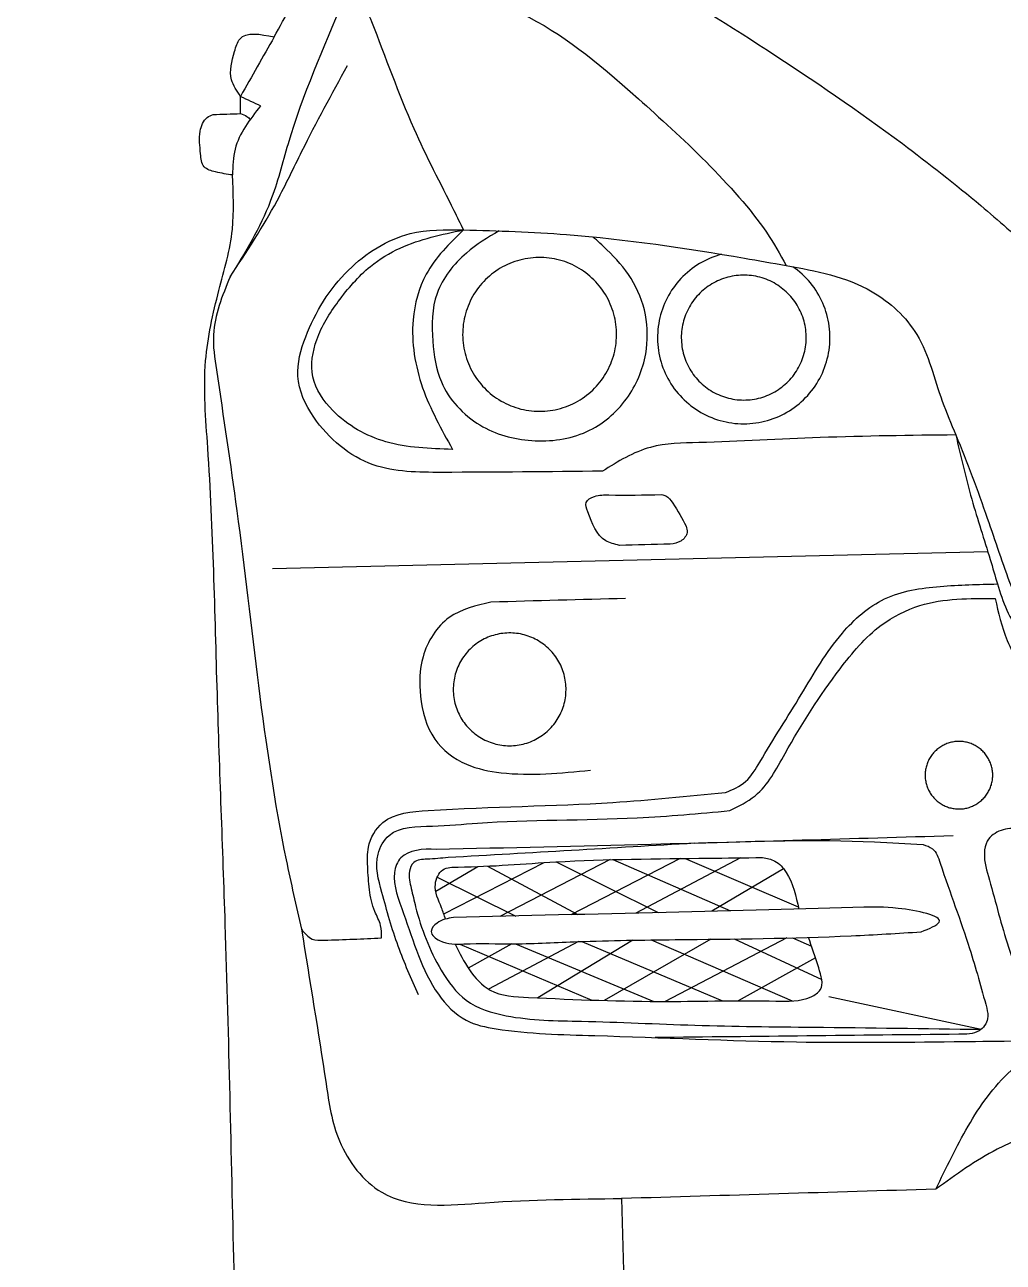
# Model space of a CAD drawing. Header units: millimetres. Extents: x 1205.7 to 1284.3, y 625.1 to 651.5.
# Drawn here: x 1208.663 to 1209.24, y 647.628 to 648.358 of the extents above; entities that cross this region are included whole.
import ezdxf

# ---------------------------------------------------------------- set-up
doc = ezdxf.new("R2010")
doc.units = ezdxf.units.MM

msp = doc.modelspace()

# ---------------------------------------------------------------- linework, layer by layer
for points in [[(1209.07394, 648.22258), (1209.07224, 648.2221), (1209.07056, 648.22156), (1209.0689, 648.22095), (1209.06726, 648.22029), (1209.06564, 648.21958), (1209.06405, 648.21881), (1209.06249, 648.21798), (1209.06096, 648.2171), (1209.05946, 648.21617), (1209.05799, 648.21518), (1209.05656, 648.21415), (1209.05516, 648.21307), (1209.05381, 648.21194), (1209.05249, 648.21076), (1209.05121, 648.20953), (1209.04998, 648.20827), (1209.0488, 648.20696), (1209.04765, 648.20561), (1209.04656, 648.20422), (1209.04552, 648.2028), (1209.04452, 648.20134), (1209.04358, 648.19985), (1209.04269, 648.19832), (1209.04185, 648.19676), (1209.04107, 648.19518), (1209.04034, 648.19357), (1209.03967, 648.19194), (1209.03905, 648.19028), (1209.0385, 648.1886), (1209.038, 648.18691), (1209.03756, 648.1852), (1209.03718, 648.18347), (1209.03686, 648.18173), (1209.03661, 648.17999), (1209.03641, 648.17823), (1209.03627, 648.17647), (1209.0362, 648.1747), (1209.03618, 648.17294), (1209.03623, 648.17117), (1209.03634, 648.16941), (1209.03651, 648.16765), (1209.03674, 648.1659), (1209.03703, 648.16416), (1209.03739, 648.16242), (1209.0378, 648.16071), (1209.03827, 648.159), (1209.0388, 648.15732), (1209.03939, 648.15565), (1209.04003, 648.15401), (1209.04074, 648.15239), (1209.0415, 648.15079), (1209.04231, 648.14922), (1209.04318, 648.14769), (1209.0441, 648.14618), (1209.04507, 648.1447), (1209.04609, 648.14326), (1209.04716, 648.14186), (1209.04828, 648.14049), (1209.04945, 648.13916), (1209.05066, 648.13788), (1209.05192, 648.13664), (1209.05322, 648.13544), (1209.05456, 648.13429), (1209.05593, 648.13318), (1209.05735, 648.13213), (1209.0588, 648.13112), (1209.06029, 648.13016), (1209.06181, 648.12926), (1209.06336, 648.12841), (1209.06493, 648.12762), (1209.06654, 648.12687), (1209.06817, 648.12619), (1209.06982, 648.12556), (1209.07149, 648.12499), (1209.07318, 648.12448), (1209.07489, 648.12403), (1209.07661, 648.12364), (1209.07835, 648.1233), (1209.08009, 648.12303), (1209.08184, 648.12282), (1209.0836, 648.12267), (1209.08537, 648.12258), (1209.08714, 648.12255), (1209.0889, 648.12258), (1209.09067, 648.12268), (1209.09243, 648.12284), (1209.09418, 648.12305), (1209.09592, 648.12333), (1209.09766, 648.12367), (1209.09938, 648.12407), (1209.10109, 648.12452), (1209.10277, 648.12504), (1209.10445, 648.12561), (1209.1061, 648.12625), (1209.10772, 648.12694), (1209.10932, 648.12768), (1209.1109, 648.12848), (1209.11244, 648.12934), (1209.11396, 648.13024), (1209.11544, 648.1312), (1209.11689, 648.13222), (1209.1183, 648.13328), (1209.11968, 648.13438), (1209.12102, 648.13554), (1209.12231, 648.13674), (1209.12356, 648.13799), (1209.12477, 648.13928), (1209.12593, 648.14061), (1209.12705, 648.14198), (1209.12812, 648.14338), (1209.12914, 648.14483), (1209.1301, 648.14631), (1209.13102, 648.14782), (1209.13188, 648.14936), (1209.13269, 648.15093), (1209.13345, 648.15253), (1209.13414, 648.15415), (1209.13478, 648.1558), (1209.13537, 648.15746), (1209.13589, 648.15915), (1209.13636, 648.16085), (1209.13677, 648.16257), (1209.13711, 648.16431), (1209.1374, 648.16605), (1209.13763, 648.1678), (1209.13779, 648.16956), (1209.13789, 648.17132), (1209.13794, 648.17309), (1209.13792, 648.17486), (1209.13784, 648.17662), (1209.1377, 648.17838), (1209.13749, 648.18014), (1209.13723, 648.18188), (1209.13691, 648.18362), (1209.13652, 648.18534), (1209.13608, 648.18705), (1209.13558, 648.18875), (1209.13502, 648.19042), (1209.1344, 648.19208), (1209.13372, 648.19371), (1209.13299, 648.19532), (1209.1322, 648.1969), (1209.13136, 648.19845), (1209.13046, 648.19998), (1209.12952, 648.20147), (1209.12852, 648.20292), (1209.12747, 648.20434), (1209.12637, 648.20573), (1209.12522, 648.20707), (1209.12403, 648.20838), (1209.1228, 648.20964), (1209.12152, 648.21086), (1209.1202, 648.21203), (1209.11884, 648.21316), (1209.11744, 648.21424), (1209.116, 648.21527)], [(1208.80895, 648.03713), (1209.23102, 648.04718)], [(1209.00821, 647.86532), (1208.94318, 647.83182)], [(1208.97635, 647.86403), (1209.03662, 647.83412)], [(1209.04952, 647.866), (1208.985, 647.83285)], [(1209.00989, 647.86536), (1209.07916, 647.83517)], [(1209.08516, 647.86639), (1209.02333, 647.83379)], [(1209.05254, 647.86603), (1209.11921, 647.8375)], [(1208.90529, 647.84672), (1208.93008, 647.86127)], [(1208.91006, 647.83332), (1208.96925, 647.8636)], [(1208.93582, 647.86151), (1208.98916, 647.83295)], [(1209.11059, 647.8599), (1209.06814, 647.8349)], [(1208.90615, 647.85494), (1208.95249, 647.83205)], [(1208.91956, 647.8155), (1208.99733, 647.78246)], [(1208.95023, 647.81566), (1208.92449, 647.80134)], [(1208.98955, 647.81695), (1208.93645, 647.78894)], [(1208.95244, 647.81567), (1209.03408, 647.78166)], [(1209.02156, 647.8178), (1208.96547, 647.78375)], [(1208.99149, 647.81703), (1209.07461, 647.78196)], [(1209.06766, 647.81835), (1209.00473, 647.78222)], [(1209.03241, 647.81796), (1209.11554, 647.78192)], [(1209.11238, 647.8191), (1209.04078, 647.78164)], [(1209.08148, 647.81853), (1209.13309, 647.79469)], [(1209.11586, 647.81919), (1209.12703, 647.81432)], [(1209.12937, 647.80731), (1209.08386, 647.78204)], [(1209.13731, 647.78455), (1209.2271, 647.76519)]]:
    msp.add_lwpolyline(points)
for points in [[(1209.01199, 648.1764), (1209.01192, 648.17798), (1209.0118, 648.17955), (1209.01163, 648.18111), (1209.0114, 648.18267), (1209.01112, 648.18422), (1209.01078, 648.18576), (1209.01039, 648.18729), (1209.00995, 648.1888), (1209.00946, 648.1903), (1209.00891, 648.19178), (1209.00832, 648.19323), (1209.00767, 648.19467), (1209.00697, 648.19608), (1209.00623, 648.19747), (1209.00544, 648.19884), (1209.0046, 648.20017), (1209.00371, 648.20147), (1209.00278, 648.20274), (1209.00181, 648.20398), (1209.00079, 648.20519), (1208.99973, 648.20636), (1208.99864, 648.20749), (1208.9975, 648.20858), (1208.99633, 648.20963), (1208.99512, 648.21064), (1208.99388, 648.21161), (1208.9926, 648.21254), (1208.99129, 648.21342), (1208.98996, 648.21425), (1208.98859, 648.21504), (1208.9872, 648.21578), (1208.98578, 648.21647), (1208.98434, 648.21711), (1208.98288, 648.2177), (1208.9814, 648.21824), (1208.9799, 648.21872), (1208.97839, 648.21916), (1208.97686, 648.21954), (1208.97532, 648.21987), (1208.97377, 648.22015), (1208.97221, 648.22037), (1208.97064, 648.22054), (1208.96907, 648.22065), (1208.96749, 648.22071), (1208.96592, 648.22071), (1208.96434, 648.22066), (1208.96277, 648.22055), (1208.9612, 648.22039), (1208.95964, 648.22018), (1208.95809, 648.21991), (1208.95655, 648.21959), (1208.95502, 648.21921), (1208.9535, 648.21878), (1208.952, 648.2183), (1208.95052, 648.21777), (1208.94905, 648.21719), (1208.94761, 648.21655), (1208.94619, 648.21587), (1208.9448, 648.21513), (1208.94343, 648.21435), (1208.94209, 648.21353), (1208.94078, 648.21265), (1208.9395, 648.21173), (1208.93825, 648.21077), (1208.93704, 648.20976), (1208.93586, 648.20872), (1208.93472, 648.20763), (1208.93361, 648.2065), (1208.93255, 648.20534), (1208.93153, 648.20414), (1208.93055, 648.20291), (1208.92962, 648.20164), (1208.92873, 648.20034), (1208.92788, 648.19901), (1208.92708, 648.19765), (1208.92633, 648.19626), (1208.92563, 648.19485), (1208.92497, 648.19342), (1208.92437, 648.19196), (1208.92382, 648.19049), (1208.92332, 648.18899), (1208.92287, 648.18748), (1208.92247, 648.18596), (1208.92213, 648.18442), (1208.92184, 648.18287), (1208.92161, 648.18131), (1208.92143, 648.17975), (1208.9213, 648.17818), (1208.92123, 648.1766), (1208.92121, 648.17503), (1208.92125, 648.17345), (1208.92134, 648.17188), (1208.92149, 648.17031), (1208.92169, 648.16875), (1208.92194, 648.16719), (1208.92225, 648.16565), (1208.92261, 648.16411), (1208.92303, 648.16259), (1208.9235, 648.16109), (1208.92402, 648.1596), (1208.92459, 648.15813), (1208.92521, 648.15668), (1208.92588, 648.15526), (1208.9266, 648.15386), (1208.92737, 648.15248), (1208.92819, 648.15113), (1208.92905, 648.14982), (1208.92996, 648.14853), (1208.93091, 648.14727), (1208.93191, 648.14605), (1208.93294, 648.14486), (1208.93402, 648.14371), (1208.93514, 648.1426), (1208.93629, 648.14153), (1208.93748, 648.1405), (1208.93871, 648.13951), (1208.93997, 648.13856), (1208.94126, 648.13766), (1208.94258, 648.1368), (1208.94393, 648.13599), (1208.94531, 648.13523), (1208.94672, 648.13451), (1208.94814, 648.13385), (1208.94959, 648.13323), (1208.95107, 648.13267), (1208.95256, 648.13215), (1208.95406, 648.13169), (1208.95558, 648.13128), (1208.95712, 648.13093), (1208.95867, 648.13062), (1208.96022, 648.13038), (1208.96179, 648.13018), (1208.96335, 648.13004), (1208.96493, 648.12996), (1208.9665, 648.12992), (1208.96808, 648.12995), (1208.96965, 648.13003), (1208.97122, 648.13016), (1208.97279, 648.13035), (1208.97435, 648.13059), (1208.97589, 648.13088), (1208.97743, 648.13123), (1208.97895, 648.13164), (1208.98046, 648.13209), (1208.98195, 648.1326), (1208.98343, 648.13316), (1208.98488, 648.13377), (1208.98631, 648.13442), (1208.98772, 648.13513), (1208.9891, 648.13589), (1208.99046, 648.13669), (1208.99178, 648.13755), (1208.99308, 648.13844), (1208.99434, 648.13938), (1208.99557, 648.14037), (1208.99677, 648.14139), (1208.99793, 648.14246), (1208.99905, 648.14357), (1209.00013, 648.14471), (1209.00117, 648.1459), (1209.00217, 648.14711), (1209.00313, 648.14836), (1209.00405, 648.14965), (1209.00491, 648.15096), (1209.00574, 648.15231), (1209.00651, 648.15368), (1209.00724, 648.15508), (1209.00792, 648.1565), (1209.00854, 648.15795), (1209.00912, 648.15941), (1209.00965, 648.1609), (1209.01012, 648.1624), (1209.01055, 648.16392), (1209.01091, 648.16545), (1209.01123, 648.16699), (1209.01149, 648.16855), (1209.0117, 648.17011), (1209.01185, 648.17168), (1209.01195, 648.17325), (1209.012, 648.17482)], [(1209.1239, 648.17431), (1209.12385, 648.17558), (1209.12375, 648.17686), (1209.12361, 648.17813), (1209.12342, 648.1794), (1209.1232, 648.18066), (1209.12292, 648.1819), (1209.12261, 648.18314), (1209.12225, 648.18437), (1209.12185, 648.18559), (1209.1214, 648.18679), (1209.12092, 648.18797), (1209.12039, 648.18914), (1209.11983, 648.19028), (1209.11922, 648.19141), (1209.11858, 648.19252), (1209.1179, 648.1936), (1209.11718, 648.19466), (1209.11643, 648.19569), (1209.11564, 648.1967), (1209.11481, 648.19767), (1209.11395, 648.19862), (1209.11306, 648.19954), (1209.11214, 648.20043), (1209.11119, 648.20128), (1209.11021, 648.2021), (1209.1092, 648.20289), (1209.10816, 648.20364), (1209.1071, 648.20435), (1209.10602, 648.20503), (1209.10491, 648.20567), (1209.10378, 648.20627), (1209.10263, 648.20683), (1209.10146, 648.20735), (1209.10027, 648.20783), (1209.09907, 648.20827), (1209.09785, 648.20866), (1209.09663, 648.20902), (1209.09538, 648.20933), (1209.09413, 648.20959), (1209.09287, 648.20982), (1209.09161, 648.21), (1209.09034, 648.21013), (1209.08906, 648.21023), (1209.08778, 648.21027), (1209.0865, 648.21028), (1209.08522, 648.21023), (1209.08395, 648.21015), (1209.08268, 648.21002), (1209.08141, 648.20984), (1209.08015, 648.20963), (1209.0789, 648.20936), (1209.07765, 648.20906), (1209.07642, 648.20871), (1209.0752, 648.20832), (1209.074, 648.20789), (1209.07281, 648.20741), (1209.07164, 648.2069), (1209.07049, 648.20634), (1209.06936, 648.20575), (1209.06825, 648.20511), (1209.06716, 648.20444), (1209.06609, 648.20373), (1209.06505, 648.20299), (1209.06404, 648.20221), (1209.06306, 648.20139), (1209.0621, 648.20054), (1209.06117, 648.19966), (1209.06028, 648.19874), (1209.05942, 648.1978), (1209.05859, 648.19682), (1209.05779, 648.19582), (1209.05703, 648.19479), (1209.05631, 648.19374), (1209.05562, 648.19266), (1209.05498, 648.19156), (1209.05437, 648.19043), (1209.0538, 648.18929), (1209.05327, 648.18812), (1209.05278, 648.18694), (1209.05233, 648.18574), (1209.05192, 648.18453), (1209.05156, 648.1833), (1209.05124, 648.18207), (1209.05096, 648.18082), (1209.05072, 648.17956), (1209.05053, 648.17829), (1209.05039, 648.17702), (1209.05028, 648.17575), (1209.05022, 648.17447), (1209.05021, 648.17319), (1209.05024, 648.17191), (1209.05032, 648.17064), (1209.05043, 648.16936), (1209.0506, 648.16809), (1209.0508, 648.16683), (1209.05106, 648.16558), (1209.05135, 648.16433), (1209.05169, 648.1631), (1209.05207, 648.16188), (1209.05249, 648.16067), (1209.05295, 648.15948), (1209.05346, 648.1583), (1209.054, 648.15714), (1209.05459, 648.15601), (1209.05521, 648.15489), (1209.05587, 648.1538), (1209.05657, 648.15273), (1209.05731, 648.15168), (1209.05808, 648.15066), (1209.05889, 648.14967), (1209.05973, 648.14871), (1209.06061, 648.14777), (1209.06151, 648.14687), (1209.06245, 648.146), (1209.06342, 648.14516), (1209.06441, 648.14436), (1209.06544, 648.14359), (1209.06649, 648.14286), (1209.06756, 648.14216), (1209.06866, 648.1415), (1209.06977, 648.14088), (1209.07091, 648.1403), (1209.07207, 648.13976), (1209.07325, 648.13926), (1209.07445, 648.1388), (1209.07566, 648.13839), (1209.07688, 648.13801), (1209.07811, 648.13768), (1209.07936, 648.13739), (1209.08061, 648.13715), (1209.08188, 648.13694), (1209.08315, 648.13679), (1209.08442, 648.13667), (1209.0857, 648.1366), (1209.08698, 648.13658), (1209.08826, 648.1366), (1209.08953, 648.13666), (1209.09081, 648.13677), (1209.09208, 648.13692), (1209.09334, 648.13712), (1209.0946, 648.13736), (1209.09585, 648.13764), (1209.09708, 648.13797), (1209.09831, 648.13834), (1209.09952, 648.13875), (1209.10072, 648.1392), (1209.1019, 648.1397), (1209.10306, 648.14023), (1209.1042, 648.14081), (1209.10532, 648.14142), (1209.10642, 648.14207), (1209.1075, 648.14277), (1209.10855, 648.14349), (1209.10958, 648.14426), (1209.11057, 648.14506), (1209.11155, 648.14589), (1209.11249, 648.14676), (1209.1134, 648.14765), (1209.11428, 648.14858), (1209.11512, 648.14954), (1209.11593, 648.15053), (1209.11671, 648.15155), (1209.11745, 648.15259), (1209.11816, 648.15366), (1209.11882, 648.15475), (1209.11945, 648.15586), (1209.12004, 648.157), (1209.12059, 648.15815), (1209.1211, 648.15932), (1209.12157, 648.16051), (1209.122, 648.16172), (1209.12239, 648.16294), (1209.12273, 648.16417), (1209.12303, 648.16542), (1209.12329, 648.16667), (1209.1235, 648.16793), (1209.12367, 648.1692), (1209.12379, 648.17047), (1209.12387, 648.17175), (1209.12391, 648.17303)], [(1208.98221, 647.96664), (1208.98216, 647.96779), (1208.98207, 647.96894), (1208.98194, 647.97009), (1208.98178, 647.97123), (1208.98157, 647.97237), (1208.98132, 647.9735), (1208.98104, 647.97462), (1208.98071, 647.97573), (1208.98035, 647.97683), (1208.97995, 647.97791), (1208.97951, 647.97898), (1208.97904, 647.98003), (1208.97853, 647.98107), (1208.97798, 647.98209), (1208.9774, 647.98308), (1208.97679, 647.98406), (1208.97614, 647.98502), (1208.97546, 647.98595), (1208.97474, 647.98686), (1208.974, 647.98774), (1208.97322, 647.9886), (1208.97242, 647.98943), (1208.97159, 647.99023), (1208.97073, 647.991), (1208.96984, 647.99174), (1208.96893, 647.99245), (1208.96799, 647.99313), (1208.96703, 647.99377), (1208.96605, 647.99438), (1208.96505, 647.99496), (1208.96403, 647.9955), (1208.96299, 647.99601), (1208.96194, 647.99648), (1208.96087, 647.99691), (1208.95978, 647.99731), (1208.95868, 647.99767), (1208.95757, 647.99798), (1208.95645, 647.99826), (1208.95532, 647.99851), (1208.95419, 647.99871), (1208.95304, 647.99887), (1208.95189, 647.99899), (1208.95074, 647.99908), (1208.94959, 647.99912), (1208.94843, 647.99912), (1208.94728, 647.99908), (1208.94612, 647.99901), (1208.94498, 647.99889), (1208.94383, 647.99873), (1208.94269, 647.99853), (1208.94156, 647.9983), (1208.94044, 647.99802), (1208.93933, 647.99771), (1208.93823, 647.99736), (1208.93714, 647.99697), (1208.93607, 647.99654), (1208.93501, 647.99607), (1208.93397, 647.99557), (1208.93295, 647.99503), (1208.93194, 647.99446), (1208.93096, 647.99385), (1208.93, 647.99321), (1208.92906, 647.99254), (1208.92815, 647.99183), (1208.92726, 647.9911), (1208.92639, 647.99033), (1208.92556, 647.98953), (1208.92475, 647.98871), (1208.92397, 647.98785), (1208.92322, 647.98697), (1208.92251, 647.98607), (1208.92182, 647.98514), (1208.92117, 647.98419), (1208.92055, 647.98321), (1208.91996, 647.98222), (1208.91941, 647.9812), (1208.91889, 647.98017), (1208.91842, 647.97911), (1208.91797, 647.97805), (1208.91757, 647.97697), (1208.9172, 647.97587), (1208.91687, 647.97476), (1208.91658, 647.97364), (1208.91633, 647.97252), (1208.91612, 647.97138), (1208.91595, 647.97024), (1208.91581, 647.96909), (1208.91572, 647.96794), (1208.91567, 647.96679), (1208.91566, 647.96563), (1208.91568, 647.96448), (1208.91575, 647.96332), (1208.91586, 647.96217), (1208.91601, 647.96103), (1208.91619, 647.95989), (1208.91642, 647.95875), (1208.91669, 647.95763), (1208.91699, 647.95652), (1208.91733, 647.95541), (1208.91771, 647.95432), (1208.91813, 647.95325), (1208.91859, 647.95218), (1208.91908, 647.95114), (1208.91961, 647.95011), (1208.92017, 647.9491), (1208.92077, 647.94812), (1208.9214, 647.94715), (1208.92207, 647.9462), (1208.92277, 647.94528), (1208.9235, 647.94439), (1208.92426, 647.94352), (1208.92505, 647.94268), (1208.92587, 647.94186), (1208.92671, 647.94107), (1208.92759, 647.94032), (1208.92848, 647.93959), (1208.92941, 647.9389), (1208.93035, 647.93824), (1208.93132, 647.93761), (1208.93231, 647.93701), (1208.93333, 647.93645), (1208.93435, 647.93593), (1208.9354, 647.93544), (1208.93647, 647.93499), (1208.93754, 647.93458), (1208.93864, 647.9342), (1208.93974, 647.93386), (1208.94086, 647.93356), (1208.94198, 647.9333), (1208.94311, 647.93308), (1208.94426, 647.9329), (1208.9454, 647.93275), (1208.94655, 647.93265), (1208.94771, 647.93259), (1208.94886, 647.93257), (1208.95002, 647.93258), (1208.95117, 647.93264), (1208.95232, 647.93274), (1208.95347, 647.93288), (1208.95461, 647.93305), (1208.95574, 647.93327), (1208.95687, 647.93353), (1208.95799, 647.93382), (1208.95909, 647.93415), (1208.96019, 647.93453), (1208.96127, 647.93494), (1208.96233, 647.93538), (1208.96338, 647.93587), (1208.96441, 647.93638), (1208.96543, 647.93694), (1208.96642, 647.93753), (1208.96739, 647.93815), (1208.96834, 647.93881), (1208.96927, 647.9395), (1208.97017, 647.94022), (1208.97105, 647.94097), (1208.9719, 647.94176), (1208.97272, 647.94257), (1208.97351, 647.94341), (1208.97428, 647.94427), (1208.97501, 647.94517), (1208.97571, 647.94608), (1208.97638, 647.94703), (1208.97702, 647.94799), (1208.97762, 647.94898), (1208.97819, 647.94998), (1208.97872, 647.95101), (1208.97922, 647.95205), (1208.97968, 647.95311), (1208.9801, 647.95418), (1208.98049, 647.95527), (1208.98084, 647.95637), (1208.98115, 647.95749), (1208.98142, 647.95861), (1208.98165, 647.95974), (1208.98184, 647.96088), (1208.98199, 647.96203), (1208.98211, 647.96317), (1208.98218, 647.96433), (1208.98221, 647.96548)], [(1209.23396, 647.91564), (1209.23393, 647.91633), (1209.23388, 647.91702), (1209.2338, 647.91771), (1209.2337, 647.9184), (1209.23357, 647.91908), (1209.23343, 647.91975), (1209.23326, 647.92043), (1209.23306, 647.92109), (1209.23285, 647.92175), (1209.23261, 647.9224), (1209.23234, 647.92304), (1209.23206, 647.92367), (1209.23175, 647.92429), (1209.23143, 647.9249), (1209.23108, 647.9255), (1209.23071, 647.92608), (1209.23032, 647.92666), (1209.22991, 647.92722), (1209.22948, 647.92776), (1209.22904, 647.92829), (1209.22857, 647.9288), (1209.22809, 647.9293), (1209.22759, 647.92978), (1209.22708, 647.93024), (1209.22655, 647.93069), (1209.226, 647.93111), (1209.22544, 647.93152), (1209.22486, 647.9319), (1209.22428, 647.93227), (1209.22368, 647.93262), (1209.22307, 647.93294), (1209.22244, 647.93324), (1209.22181, 647.93353), (1209.22117, 647.93379), (1209.22052, 647.93402), (1209.21986, 647.93424), (1209.21919, 647.93443), (1209.21852, 647.9346), (1209.21785, 647.93474), (1209.21716, 647.93486), (1209.21648, 647.93496), (1209.21579, 647.93503), (1209.2151, 647.93508), (1209.21441, 647.93511), (1209.21372, 647.93511), (1209.21302, 647.93509), (1209.21233, 647.93504), (1209.21164, 647.93497), (1209.21096, 647.93488), (1209.21028, 647.93476), (1209.2096, 647.93462), (1209.20893, 647.93445), (1209.20826, 647.93426), (1209.2076, 647.93405), (1209.20695, 647.93382), (1209.20631, 647.93356), (1209.20567, 647.93328), (1209.20505, 647.93298), (1209.20444, 647.93266), (1209.20383, 647.93232), (1209.20324, 647.93195), (1209.20267, 647.93157), (1209.20211, 647.93116), (1209.20156, 647.93074), (1209.20103, 647.9303), (1209.20051, 647.92984), (1209.20001, 647.92936), (1209.19952, 647.92887), (1209.19906, 647.92836), (1209.19861, 647.92783), (1209.19818, 647.92729), (1209.19777, 647.92673), (1209.19737, 647.92616), (1209.197, 647.92557), (1209.19665, 647.92498), (1209.19632, 647.92437), (1209.19601, 647.92375), (1209.19573, 647.92312), (1209.19546, 647.92248), (1209.19522, 647.92183), (1209.195, 647.92117), (1209.1948, 647.92051), (1209.19463, 647.91984), (1209.19448, 647.91917), (1209.19435, 647.91848), (1209.19425, 647.9178), (1209.19417, 647.91711), (1209.19411, 647.91642), (1209.19408, 647.91573), (1209.19407, 647.91504), (1209.19409, 647.91435), (1209.19413, 647.91365), (1209.19419, 647.91297), (1209.19428, 647.91228), (1209.19439, 647.9116), (1209.19453, 647.91092), (1209.19469, 647.91024), (1209.19487, 647.90958), (1209.19508, 647.90891), (1209.19531, 647.90826), (1209.19556, 647.90762), (1209.19583, 647.90698), (1209.19613, 647.90635), (1209.19644, 647.90574), (1209.19678, 647.90513), (1209.19714, 647.90454), (1209.19752, 647.90396), (1209.19792, 647.9034), (1209.19833, 647.90284), (1209.19877, 647.90231), (1209.19923, 647.90179), (1209.1997, 647.90128), (1209.20019, 647.90079), (1209.2007, 647.90032), (1209.20122, 647.89987), (1209.20176, 647.89943), (1209.20231, 647.89902), (1209.20288, 647.89862), (1209.20346, 647.89824), (1209.20406, 647.89789), (1209.20466, 647.89755), (1209.20528, 647.89724), (1209.20591, 647.89695), (1209.20654, 647.89667), (1209.20719, 647.89643), (1209.20784, 647.8962), (1209.20851, 647.896), (1209.20917, 647.89582), (1209.20985, 647.89566), (1209.21053, 647.89553), (1209.21121, 647.89542), (1209.2119, 647.89533), (1209.21259, 647.89527), (1209.21328, 647.89524), (1209.21397, 647.89522), (1209.21466, 647.89523), (1209.21536, 647.89527), (1209.21605, 647.89533), (1209.21673, 647.89541), (1209.21742, 647.89551), (1209.2181, 647.89564), (1209.21877, 647.8958), (1209.21944, 647.89597), (1209.22011, 647.89617), (1209.22076, 647.8964), (1209.22141, 647.89664), (1209.22205, 647.89691), (1209.22268, 647.8972), (1209.22329, 647.89751), (1209.2239, 647.89784), (1209.2245, 647.8982), (1209.22508, 647.89857), (1209.22565, 647.89896), (1209.2262, 647.89938), (1209.22674, 647.89981), (1209.22727, 647.90026), (1209.22778, 647.90073), (1209.22827, 647.90122), (1209.22875, 647.90172), (1209.22921, 647.90224), (1209.22964, 647.90277), (1209.23007, 647.90332), (1209.23047, 647.90389), (1209.23085, 647.90447), (1209.23121, 647.90506), (1209.23155, 647.90566), (1209.23187, 647.90627), (1209.23217, 647.9069), (1209.23244, 647.90753), (1209.2327, 647.90818), (1209.23293, 647.90883), (1209.23314, 647.90949), (1209.23332, 647.91016), (1209.23348, 647.91083), (1209.23362, 647.91151), (1209.23374, 647.91219), (1209.23383, 647.91288), (1209.2339, 647.91357), (1209.23394, 647.91426), (1209.23396, 647.91495)]]:
    msp.add_lwpolyline(points, close=True)
for points, knots in [([(1209.54538, 648.91919), (1209.54313, 648.91819), (1209.53841, 648.91606), (1209.53434, 648.91042), (1209.53411, 648.90475), (1209.53597, 648.90312), (1209.53668, 648.90249), (1209.48384, 648.90028), (1209.40058, 648.89679), (1209.27873, 648.88789), (1209.2097, 648.88206), (1209.17101, 648.8788), (1209.1661, 648.87836), (1209.15425, 648.8773), (1209.13118, 648.88657), (1209.11202, 648.8821), (1209.09977, 648.87925), (1209.10023, 648.88436), (1209.10106, 648.89358), (1209.09912, 648.90642), (1209.09073, 648.90939), (1209.0777, 648.90241), (1209.06501, 648.88814), (1209.05762, 648.87349), (1209.05465, 648.86759), (1209.04517, 648.86384), (1209.02187, 648.85462), (1209.00163, 648.81895), (1208.97786, 648.77644), (1208.95445, 648.72903), (1208.92283, 648.65813), (1208.89433, 648.58138), (1208.87349, 648.50484), (1208.8639, 648.46622), (1208.8602, 648.45129), (1208.85488, 648.45148), (1208.84292, 648.45191), (1208.83098, 648.4512), (1208.82434, 648.4508), (1208.82618, 648.46542), (1208.82972, 648.49363), (1208.83182, 648.52198), (1208.83283, 648.53564), (1208.83074, 648.53793), (1208.82491, 648.54432), (1208.79141, 648.54317), (1208.74348, 648.5402), (1208.701, 648.52594), (1208.68023, 648.51897), (1208.67638, 648.51575), (1208.66434, 648.50567), (1208.66537, 648.47701), (1208.6617, 648.44764), (1208.67056, 648.41563), (1208.69685, 648.40044), (1208.73589, 648.38998), (1208.78017, 648.38275), (1208.81613, 648.38589), (1208.83012, 648.38712), (1208.82341, 648.37502), (1208.8167, 648.36293), (1208.80998, 648.35083), (1208.80176, 648.35253), (1208.79032, 648.3549), (1208.7857, 648.33922), (1208.7825, 648.32701), (1208.78796, 648.31901), (1208.79014, 648.31581), (1208.79013, 648.31242), (1208.79012, 648.30903), (1208.79011, 648.30563), (1208.78472, 648.30546), (1208.77933, 648.30528), (1208.77394, 648.30511), (1208.77274, 648.30459), (1208.7687, 648.30284), (1208.76499, 648.2936), (1208.76655, 648.28414), (1208.76727, 648.27332), (1208.77655, 648.27073), (1208.78217, 648.26988), (1208.78539, 648.26939), (1208.78593, 648.25864), (1208.78709, 648.2355), (1208.77651, 648.19961), (1208.76699, 648.15687), (1208.7738, 648.07677), (1208.77585, 647.96624), (1208.78248, 647.80473), (1208.78548, 647.65196), (1208.78846, 647.5444), (1208.78957, 647.50456), (1208.79204, 647.49685), (1208.79722, 647.48061), (1208.81046, 647.45618), (1208.82824, 647.45301), (1208.83666, 647.45151), (1208.88564, 647.45243), (1208.93461, 647.45335), (1208.98359, 647.45427), (1208.99185, 647.45823), (1209.01338, 647.46855), (1209.02206, 647.50981), (1209.01931, 647.53788), (1209.01792, 647.55209), (1209.01693, 647.58983), (1209.01594, 647.62757), (1209.01495, 647.66531), (1209.07677, 647.66716), (1209.1386, 647.669), (1209.20042, 647.67085), (1209.21219, 647.67936), (1209.2615, 647.71503), (1209.39581, 647.7174), (1209.50771, 647.72081), (1209.57386, 647.7229), (1209.64003, 647.72396), (1209.75196, 647.72588), (1209.88624, 647.7299), (1209.93719, 647.69662), (1209.94934, 647.68868), (1210.01119, 647.68978), (1210.07303, 647.69087), (1210.13487, 647.69197), (1210.13568, 647.65423), (1210.13648, 647.61648), (1210.13729, 647.57874), (1210.13658, 647.56448), (1210.13517, 647.53631), (1210.1458, 647.49551), (1210.1678, 647.48623), (1210.17623, 647.48267), (1210.2252, 647.48408), (1210.27417, 647.48549), (1210.32313, 647.4869), (1210.33147, 647.4888), (1210.34908, 647.49281), (1210.36114, 647.51785), (1210.36555, 647.53431), (1210.36764, 647.54213), (1210.36685, 647.58197), (1210.36472, 647.68955), (1210.36044, 647.8423), (1210.35938, 648.00394), (1210.35617, 648.11444), (1210.35916, 648.19477), (1210.34762, 648.23701), (1210.33534, 648.27235), (1210.3354, 648.29552), (1210.33543, 648.3063), (1210.33862, 648.30693), (1210.34419, 648.30805), (1210.35333, 648.31108), (1210.35354, 648.32192), (1210.35465, 648.33144), (1210.35051, 648.34049), (1210.34638, 648.34205), (1210.34516, 648.34251), (1210.33977, 648.34243), (1210.33438, 648.34235), (1210.32899, 648.34227), (1210.32881, 648.34566), (1210.32864, 648.34905), (1210.32847, 648.35243), (1210.33049, 648.35573), (1210.33557, 648.36398), (1210.33179, 648.37602), (1210.32643, 648.39147), (1210.31512, 648.38856), (1210.30698, 648.38647), (1210.2997, 648.39823), (1210.29242, 648.41), (1210.28514, 648.42176), (1210.29918, 648.4212), (1210.33525, 648.41977), (1210.37914, 648.4291), (1210.41763, 648.44141), (1210.44317, 648.45783), (1210.45049, 648.49022), (1210.44543, 648.51938), (1210.44509, 648.54807), (1210.43259, 648.55756), (1210.42859, 648.56059), (1210.40751, 648.56657), (1210.3644, 648.57879), (1210.31638, 648.57947), (1210.28287, 648.57903), (1210.27734, 648.57236), (1210.27537, 648.56998), (1210.27703, 648.55639), (1210.28048, 648.52817), (1210.28536, 648.50016), (1210.28789, 648.48565), (1210.28124, 648.48572), (1210.26927, 648.48586), (1210.25735, 648.48487), (1210.25205, 648.48443), (1210.24763, 648.49917), (1210.23622, 648.53728), (1210.21176, 648.61274), (1210.17965, 648.68805), (1210.14469, 648.75736), (1210.11905, 648.80361), (1210.09328, 648.84493), (1210.07136, 648.8796), (1210.04765, 648.8877), (1210.038, 648.891), (1210.03475, 648.89675), (1210.02668, 648.91103), (1210.01332, 648.92469), (1209.99997, 648.93103), (1209.99174, 648.92767), (1209.99041, 648.91476), (1209.99167, 648.90558), (1209.99238, 648.90049), (1209.98001, 648.90276), (1209.96066, 648.90631), (1209.93805, 648.89596), (1209.92617, 648.89645), (1209.92124, 648.89666), (1209.88244, 648.89808), (1209.81321, 648.90061), (1209.69108, 648.9037), (1209.60775, 648.90323), (1209.55486, 648.90293), (1209.55554, 648.90358), (1209.55732, 648.9053), (1209.55682, 648.91095), (1209.55248, 648.9164), (1209.54767, 648.9183), (1209.54538, 648.91919)], [1562.884657, 1562.884657, 1562.884657, 1562.884657, 1571.668267, 1581.34552, 1586.659788, 1589.953768, 1589.953768, 1589.953768, 1780.828515, 1890.73074, 2030.88163, 2030.88163, 2030.88163, 2048.534045, 2073.379202, 2117.431188, 2117.431188, 2117.431188, 2136.681893, 2152.155205, 2156.782882, 2166.463986, 2201.711031, 2225.457359, 2225.457359, 2225.457359, 2261.417856, 2313.825679, 2365.879243, 2439.664057, 2503.70354, 2646.348756, 2734.424677, 2789.951205, 2789.951205, 2789.951205, 2809.143206, 2833.119169, 2833.119169, 2833.119169, 2886.28426, 2935.720251, 2935.720251, 2935.720251, 2946.49974, 2965.912086, 3047.615322, 3125.769315, 3125.769315, 3125.769315, 3143.321428, 3180.611921, 3218.937853, 3253.613017, 3291.947934, 3321.285183, 3400.716106, 3451.351104, 3451.351104, 3451.351104, 3501.286984, 3501.286984, 3501.286984, 3525.701171, 3535.24755, 3555.425986, 3568.847762, 3568.847762, 3568.847762, 3581.093608, 3581.093608, 3581.093608, 3600.559993, 3600.559993, 3600.559993, 3605.181755, 3616.19574, 3632.198799, 3641.683974, 3650.703779, 3662.825559, 3662.825559, 3662.825559, 3701.430133, 3745.857435, 3796.723778, 3858.523955, 4033.665178, 4196.973345, 4441.506225, 4585.346922, 4585.346922, 4585.346922, 4615.007139, 4647.751399, 4677.163774, 4677.163774, 4677.163774, 4853.983439, 4853.983439, 4853.983439, 4885.80189, 4936.931319, 4989.334509, 4989.334509, 4989.334509, 5125.601491, 5125.601491, 5125.601491, 5348.860664, 5348.860664, 5348.860664, 5400.719644, 5566.274881, 5808.479482, 5808.479482, 5808.479482, 6050.684083, 6216.23932, 6268.0983, 6268.0983, 6268.0983, 6491.357472, 6491.357472, 6491.357472, 6627.624455, 6627.624455, 6627.624455, 6680.027644, 6731.157074, 6762.975525, 6762.975525, 6762.975525, 6939.79519, 6939.79519, 6939.79519, 6969.207564, 7001.951824, 7031.612041, 7031.612041, 7031.612041, 7175.452739, 7419.985619, 7583.293786, 7758.435008, 7820.235185, 7871.101528, 7915.52883, 7954.133405, 7954.133405, 7954.133405, 7966.255185, 7975.27499, 7984.760165, 8000.763223, 8011.777208, 8016.398971, 8016.398971, 8016.398971, 8035.865356, 8035.865356, 8035.865356, 8048.111202, 8048.111202, 8048.111202, 8061.532977, 8081.711413, 8091.257793, 8115.671979, 8115.671979, 8115.671979, 8165.607859, 8165.607859, 8165.607859, 8216.242857, 8295.673781, 8325.01103, 8363.345946, 8398.02111, 8436.347043, 8473.637536, 8491.189649, 8491.189649, 8491.189649, 8569.343641, 8651.046877, 8670.459224, 8681.238712, 8681.238712, 8681.238712, 8730.674703, 8783.839794, 8783.839794, 8783.839794, 8807.815758, 8827.007759, 8827.007759, 8827.007759, 8882.534287, 8970.610208, 9113.255424, 9177.294907, 9251.079721, 9303.133284, 9355.541108, 9391.501605, 9391.501605, 9391.501605, 9415.247932, 9450.494977, 9460.176081, 9464.803758, 9480.27707, 9499.527775, 9499.527775, 9499.527775, 9543.579761, 9568.424918, 9586.077333, 9586.077333, 9586.077333, 9726.228223, 9836.130449, 10027.005196, 10027.005196, 10027.005196, 10030.299175, 10035.613443, 10045.290697, 10054.074306, 10054.074306, 10054.074306, 10054.074306]), ([(1208.89368, 648.43448), (1208.89069, 648.43322), (1208.88098, 648.4284), (1208.87077, 648.41203), (1208.85929, 648.3928), (1208.84195, 648.35102), (1208.82198, 648.30581), (1208.80799, 648.24834), (1208.79286, 648.22373), (1208.784, 648.2093)], [7.964182, 7.964182, 7.964182, 7.964182, 19.546463, 47.233879, 74.224724, 101.282192, 209.828942, 252.673055, 313.299833, 313.299833, 313.299833, 313.299833]), ([(1209.22684, 648.43636), (1209.23414, 648.43543), (1209.24884, 648.43302), (1209.27725, 648.42544), (1209.31574, 648.38812), (1209.35045, 648.32863), (1209.3756, 648.27979), (1209.38702, 648.25764)], [59.431652, 59.431652, 59.431652, 59.431652, 85.967001, 113.078873, 164.063129, 272.328343, 362.228628, 362.228628, 362.228628, 362.228628]), ([(1208.9701, 648.42), (1208.98684, 648.4111), (1209.0314, 648.38704), (1209.1019, 648.34329), (1209.17099, 648.29609), (1209.22253, 648.25559), (1209.24746, 648.23363), (1209.25763, 648.22468)], [24.655333, 24.655333, 24.655333, 24.655333, 93.077929, 207.428455, 323.948242, 394.936424, 443.844474, 443.844474, 443.844474, 443.844474]), ([(1208.93441, 648.41639), (1208.93126, 648.41409), (1208.92417, 648.40872), (1208.91173, 648.39796), (1208.9303, 648.37688), (1208.97511, 648.35708), (1209.01293, 648.32596), (1209.08969, 648.25562), (1209.1086, 648.22261), (1209.11202, 648.21599)], [18.642958, 18.642958, 18.642958, 18.642958, 32.756874, 49.479378, 67.839532, 114.596921, 237.839696, 348.648069, 375.451011, 375.451011, 375.451011, 375.451011]), ([(1208.8566, 648.3859), (1208.86029, 648.37728), (1208.87274, 648.34783), (1208.88905, 648.30052), (1208.91003, 648.26079), (1208.91979, 648.24081), (1208.92168, 648.23695)], [7.89299, 7.89299, 7.89299, 7.89299, 41.721789, 123.299, 188.09779, 203.59004, 203.59004, 203.59004, 203.59004]), ([(1208.784, 648.2093), (1208.79369, 648.224), (1208.8094, 648.24784), (1208.82965, 648.29098), (1208.84407, 648.31731), (1208.85323, 648.33406)], [0, 0, 0, 0, 63.415264, 102.879532, 171.78264, 171.78264, 171.78264, 171.78264]), ([(1208.80203, 648.31021), (1208.79569, 648.30214), (1208.78605, 648.28988), (1208.78555, 648.27461), (1208.78539, 648.26939)], [0, 0, 0, 0, 35.643889, 54.156596, 54.156596, 54.156596, 54.156596]), ([(1208.79011, 648.30563), (1208.79147, 648.30516), (1208.79371, 648.30437), (1208.79529, 648.3028), (1208.79584, 648.3021)], [0, 0, 0, 0, 5.069167, 8.314354, 8.314354, 8.314354, 8.314354]), ([(1209.0037, 648.0946), (1208.97235, 648.09425), (1208.92761, 648.09374), (1208.86567, 648.09404), (1208.835, 648.11957), (1208.82104, 648.14967), (1208.83013, 648.18195), (1208.85008, 648.21422), (1208.88602, 648.23749), (1208.93174, 648.2369), (1208.99738, 648.23455), (1209.06102, 648.22501), (1209.12116, 648.21441), (1209.15974, 648.20716), (1209.19373, 648.17545), (1209.20096, 648.14198), (1209.2164, 648.10657), (1209.23, 648.06999), (1209.24145, 648.03466), (1209.25217, 648.00818), (1209.26944, 647.99532), (1209.30147, 647.98663), (1209.33352, 647.99061), (1209.39192, 647.99125), (1209.46617, 647.99449), (1209.53336, 647.99551), (1209.56736, 647.99597)], [0, 0, 0, 0, 114.182682, 162.999829, 217.056889, 248.195261, 276.69077, 333.011315, 383.859746, 421.802809, 495.0897, 622.438626, 652.449203, 716.399424, 760.359753, 810.822447, 836.733004, 900.041099, 951.194424, 971.553456, 1001.706634, 1024.410328, 1090.383103, 1115.781783, 1235.604486, 1358.351684, 1358.351684, 1358.351684, 1358.351684]), ([(1208.91525, 648.10745), (1208.90191, 648.10787), (1208.87636, 648.10867), (1208.84635, 648.12536), (1208.8301, 648.14923), (1208.83408, 648.17425), (1208.84775, 648.19567), (1208.86407, 648.21483), (1208.88934, 648.23026), (1208.9089, 648.23431), (1208.92168, 648.23695)], [0, 0, 0, 0, 47.6118, 91.210665, 119.112994, 145.555707, 176.753761, 210.570929, 235.364586, 282.042911, 282.042911, 282.042911, 282.042911]), ([(1208.92168, 648.23695), (1208.9134, 648.22885), (1208.89834, 648.21412), (1208.88918, 648.17983), (1208.89548, 648.14293), (1208.90866, 648.11927), (1208.91525, 648.10745)], [0, 0, 0, 0, 41.045054, 74.684242, 123.444033, 172.101218, 172.101218, 172.101218, 172.101218]), ([(1208.94273, 648.23639), (1208.93595, 648.23261), (1208.92111, 648.2232), (1208.90301, 648.20088), (1208.90284, 648.1724), (1208.90712, 648.14337), (1208.92932, 648.1193), (1208.96203, 648.11046), (1208.99491, 648.11472), (1209.01959, 648.13554), (1209.03057, 648.16169), (1209.03048, 648.18719), (1209.02181, 648.20883), (1209.00909, 648.22295), (1209.00085, 648.23042), (1208.99804, 648.23288)], [16.912304, 16.912304, 16.912304, 16.912304, 44.89528, 80.331266, 114.47883, 144.026859, 184.93217, 223.431082, 262.985046, 299.708988, 334.419166, 362.067591, 389.784117, 416.469588, 429.933778, 429.933778, 429.933778, 429.933778]), ([(1208.784, 648.2093), (1208.77939, 648.19805), (1208.77207, 648.1802), (1208.77904, 648.13318), (1208.79469, 648.03085), (1208.80438, 647.91913), (1208.82299, 647.83787), (1208.82611, 647.82425)], [0, 0, 0, 0, 42.778593, 67.848572, 168.872271, 419.268406, 469.732017, 469.732017, 469.732017, 469.732017]), ([(1209.21216, 648.11599), (1209.18541, 648.11569), (1209.13474, 648.11512), (1209.07527, 648.11146), (1209.0303, 648.11106), (1209.01285, 648.10026), (1209.0037, 648.0946)], [0, 0, 0, 0, 96.369002, 182.496936, 217.030312, 255.044741, 255.044741, 255.044741, 255.044741]), ([(1209.21216, 648.11599), (1209.2151, 648.10329), (1209.22083, 648.0785), (1209.23051, 648.04948), (1209.23819, 648.02266), (1209.24609, 647.99944), (1209.27134, 647.98502), (1209.31457, 647.98047), (1209.39919, 647.98503), (1209.48916, 647.98477), (1209.55282, 647.98645), (1209.56757, 647.98688)], [0, 0, 0, 0, 47.058818, 91.87987, 109.911309, 148.647841, 175.20397, 209.555971, 304.322518, 480.944159, 534.20412, 534.20412, 534.20412, 534.20412]), ([(1208.99513, 648.07067), (1208.99435, 648.07259), (1208.99269, 648.07663), (1208.99993, 648.08072), (1209.01474, 648.08029), (1209.02812, 648.08057), (1209.03859, 648.0808)], [0, 0, 0, 0, 6.604569, 13.855125, 24.231645, 61.647354, 61.647354, 61.647354, 61.647354]), ([(1209.03859, 648.0808), (1209.03944, 648.08059), (1209.04224, 648.07992), (1209.04725, 648.0729), (1209.05064, 648.0667), (1209.05311, 648.06217)], [0, 0, 0, 0, 3.117592, 10.193755, 29.159643, 29.159643, 29.159643, 29.159643]), ([(1209.01367, 648.0508), (1209.01082, 648.0515), (1209.00121, 648.05384), (1208.99764, 648.06372), (1208.99513, 648.07067)], [0, 0, 0, 0, 10.219969, 34.378609, 34.378609, 34.378609, 34.378609]), ([(1209.05311, 648.06217), (1209.05346, 648.06092), (1209.05439, 648.05756), (1209.0501, 648.05254), (1209.04586, 648.05186), (1209.04372, 648.05152)], [0, 0, 0, 0, 4.521415, 12.128134, 19.907557, 19.907557, 19.907557, 19.907557]), ([(1209.07622, 647.90495), (1209.0805, 647.90673), (1209.0893, 647.91041), (1209.10202, 647.93275), (1209.12074, 647.96148), (1209.14094, 647.99715), (1209.16926, 648.02237), (1209.20314, 648.02733), (1209.2255, 648.0278), (1209.23674, 648.02804)], [0, 0, 0, 0, 16.294638, 33.457064, 89.593092, 142.146115, 180.738543, 221.105126, 261.883466, 261.883466, 261.883466, 261.883466]), ([(1208.93793, 648.01731), (1208.92914, 648.01528), (1208.91101, 648.01109), (1208.89584, 647.9868), (1208.89534, 647.96069), (1208.90177, 647.93567), (1208.92203, 647.92038), (1208.95436, 647.91395), (1208.97904, 647.9164), (1208.9967, 647.91814)], [0, 0, 0, 0, 31.557779, 65.076605, 93.187294, 125.204744, 153.876027, 179.183597, 242.807661, 242.807661, 242.807661, 242.807661]), ([(1209.07885, 647.89425), (1209.08413, 647.89685), (1209.09869, 647.90402), (1209.11592, 647.93728), (1209.13809, 647.97176), (1209.16423, 648.00324), (1209.19649, 648.01973), (1209.2203, 648.01956), (1209.23542, 648.01946)], [0, 0, 0, 0, 20.840197, 57.514936, 129.182553, 171.816228, 202.682521, 256.330471, 256.330471, 256.330471, 256.330471]), ([(1209.23542, 648.01946), (1209.23731, 648.01115), (1209.24139, 647.99318), (1209.25758, 647.96709), (1209.29017, 647.95999), (1209.3614, 647.9641), (1209.45512, 647.96363), (1209.53686, 647.96678), (1209.56802, 647.96807)], [0, 0, 0, 0, 30.914945, 66.88476, 102.757917, 143.87149, 326.622775, 439.25403, 439.25403, 439.25403, 439.25403]), ([(1208.87329, 647.8191), (1208.87331, 647.82163), (1208.87336, 647.82717), (1208.86823, 647.83591), (1208.86589, 647.84773), (1208.8652, 647.86045), (1208.86463, 647.87451), (1208.87504, 647.89256), (1208.93054, 647.8967), (1208.9953, 647.89689), (1209.05398, 647.90273), (1209.07622, 647.90495)], [0, 0, 0, 0, 8.952139, 19.667977, 35.572922, 51.9856, 65.759314, 86.025297, 119.366588, 250.638959, 330.73101, 330.73101, 330.73101, 330.73101]), ([(1208.89515, 647.78547), (1208.89092, 647.79499), (1208.88219, 647.81469), (1208.87456, 647.84223), (1208.8682, 647.86555), (1208.8795, 647.88527), (1208.90436, 647.8846), (1208.95166, 647.88925), (1209.01133, 647.88808), (1209.06071, 647.8926), (1209.07885, 647.89425)], [0, 0, 0, 0, 37.441818, 77.413349, 104.767334, 120.264113, 151.592612, 183.738508, 297.190972, 363.055577, 363.055577, 363.055577, 363.055577]), ([(1209.21063, 647.87938), (1209.15125, 647.87761), (1209.04958, 647.87458), (1208.9479, 647.87226), (1208.90561, 647.87129)], [0, 0, 0, 0, 214.444452, 367.129844, 367.129844, 367.129844, 367.129844]), ([(1209.24942, 647.88395), (1209.24585, 647.88384), (1209.23886, 647.88363), (1209.23022, 647.87777), (1209.22806, 647.86617), (1209.23458, 647.8453), (1209.24094, 647.81843), (1209.25055, 647.79357), (1209.26134, 647.77524), (1209.28178, 647.76726), (1209.33098, 647.76778), (1209.42828, 647.76681), (1209.51726, 647.7699), (1209.57269, 647.77202)], [0, 0, 0, 0, 12.807342, 25.118234, 33.751705, 53.386757, 102.871776, 133.770224, 149.695304, 177.895748, 206.900855, 328.085747, 528.353306, 528.353306, 528.353306, 528.353306]), ([(1208.90561, 647.87129), (1208.89776, 647.87203), (1208.88472, 647.87027), (1208.87866, 647.85316), (1208.89019, 647.82519), (1208.8987, 647.79292), (1208.92112, 647.76924), (1208.95435, 647.76256), (1209.01922, 647.76127), (1209.10949, 647.7569), (1209.20267, 647.7578), (1209.25618, 647.75846), (1209.2787, 647.75875)], [0, 0, 0, 0, 24.417356, 37.052309, 67.913723, 130.28261, 157.290297, 179.391998, 249.611475, 392.847262, 504.735615, 586.032352, 586.032352, 586.032352, 586.032352]), ([(1209.05813, 647.87499), (1209.09352, 647.87621), (1209.13847, 647.87776), (1209.1833, 647.87481), (1209.19283, 647.87419)], [0, 0, 0, 0, 127.660992, 162.136127, 162.136127, 162.136127, 162.136127]), ([(1209.19283, 647.87419), (1209.19484, 647.87357), (1209.20007, 647.87196), (1209.20783, 647.84808), (1209.21919, 647.81874), (1209.22718, 647.7896), (1209.23042, 647.77775)], [0, 0, 0, 0, 7.239081, 18.83844, 83.034108, 126.972628, 126.972628, 126.972628, 126.972628]), ([(1208.91262, 647.8665), (1208.90862, 647.86617), (1208.90203, 647.86563), (1208.89217, 647.86525), (1208.88872, 647.85691), (1208.89104, 647.84802), (1208.89537, 647.82799), (1208.90436, 647.80466), (1208.92232, 647.77978), (1208.95336, 647.77035), (1208.99873, 647.77023), (1209.05919, 647.76712), (1209.13776, 647.76642), (1209.19407, 647.76564), (1209.2271, 647.76519)], [0, 0, 0, 0, 14.963456, 24.636367, 31.614798, 43.838677, 57.287577, 105.819289, 133.539884, 164.019186, 217.642368, 298.096269, 382.121199, 501.347506, 501.347506, 501.347506, 501.347506]), ([(1208.91106, 647.83024), (1208.91036, 647.83247), (1208.90811, 647.83925), (1208.90304, 647.84887), (1208.90851, 647.86093), (1208.9362, 647.86097), (1208.98593, 647.86561), (1209.04692, 647.86589), (1209.08749, 647.86642), (1209.09815, 647.86656)], [3.644121, 3.644121, 3.644121, 3.644121, 12.089911, 29.465668, 40.916457, 51.979159, 121.511149, 229.638858, 268.186073, 268.186073, 268.186073, 268.186073]), ([(1209.09815, 647.86656), (1209.10069, 647.86611), (1209.1064, 647.86511), (1209.11559, 647.85436), (1209.11796, 647.84377), (1209.11947, 647.8362)], [0, 0, 0, 0, 9.082254, 20.42069, 47.93504, 47.93504, 47.93504, 47.93504]), ([(1209.19181, 647.82271), (1209.19658, 647.82468), (1209.2115, 647.83085), (1209.17675, 647.83779), (1209.13098, 647.83645), (1209.03615, 647.83411), (1208.95685, 647.83215), (1208.91575, 647.83114)], [0, 0, 0, 0, 14.382239, 44.975813, 69.412891, 209.819203, 360.851399, 360.851399, 360.851399, 360.851399]), ([(1208.91575, 647.83114), (1208.91242, 647.83063), (1208.90711, 647.82983), (1208.90063, 647.82245), (1208.91001, 647.81488), (1208.92685, 647.81612), (1208.95436, 647.81518), (1208.99582, 647.81754), (1209.06217, 647.81832), (1209.1297, 647.81893), (1209.17805, 647.82187), (1209.19181, 647.82271)], [0, 0, 0, 0, 12.254156, 19.513937, 28.346824, 45.687305, 81.493295, 126.893226, 195.783343, 320.857051, 370.613319, 370.613319, 370.613319, 370.613319]), ([(1208.82611, 647.82425), (1208.83106, 647.79393), (1208.83788, 647.75215), (1208.84589, 647.69726), (1208.8763, 647.65737), (1208.94263, 647.6646), (1208.98878, 647.66505), (1209.01495, 647.66531)], [0, 0, 0, 0, 110.921568, 152.835661, 200.013557, 273.87182, 370.628929, 370.628929, 370.628929, 370.628929]), ([(1208.82611, 647.82425), (1208.82799, 647.82188), (1208.83145, 647.81754), (1208.84894, 647.81803), (1208.86227, 647.81862), (1208.87329, 647.8191)], [0, 0, 0, 0, 10.229497, 18.815802, 59.538672, 59.538672, 59.538672, 59.538672]), ([(1208.91688, 647.81546), (1208.9192, 647.81021), (1208.92448, 647.80004), (1208.93801, 647.78501), (1208.98093, 647.78301), (1209.03575, 647.78075), (1209.09154, 647.78261), (1209.12234, 647.78136), (1209.1352, 647.78926), (1209.13061, 647.8037), (1209.1272, 647.81386), (1209.12529, 647.81945)], [19.126665, 19.126665, 19.126665, 19.126665, 39.853227, 60.414326, 88.182741, 186.76682, 263.85789, 288.911192, 297.045539, 312.834432, 334.462694, 334.462694, 334.462694, 334.462694]), ([(1209.23042, 647.77775), (1209.23087, 647.77562), (1209.23192, 647.7706), (1209.22555, 647.76211), (1209.21821, 647.76222), (1209.21388, 647.76228)], [0, 0, 0, 0, 7.661119, 17.984885, 32.798858, 32.798858, 32.798858, 32.798858]), ([(1209.20042, 647.67085), (1209.20643, 647.6834), (1209.21844, 647.70846), (1209.24051, 647.74034), (1209.27131, 647.7601), (1209.30068, 647.7602), (1209.35854, 647.76084), (1209.44907, 647.75993), (1209.53174, 647.76214), (1209.57289, 647.76339)], [0, 0, 0, 0, 50.161155, 100.23009, 139.109248, 174.174091, 201.455696, 351.342956, 500.016697, 500.016697, 500.016697, 500.016697])]:
    msp.add_open_spline(points, degree=3, knots=knots)
for points in [[(1208.80998, 648.35083), (1208.80337, 648.33916), (1208.79676, 648.32748), (1208.79014, 648.31581)], [(1208.79014, 648.31581), (1208.79411, 648.31394), (1208.79807, 648.31208), (1208.80203, 648.31021)], [(1209.04372, 648.05152), (1209.0337, 648.05128), (1209.02369, 648.05104), (1209.01367, 648.0508)], [(1209.01735, 648.01945), (1208.99088, 648.01873), (1208.9644, 648.01802), (1208.93793, 648.01731)], [(1209.05813, 647.87499), (1209.00963, 647.87216), (1208.96112, 647.86933), (1208.91262, 647.8665)], [(1209.21388, 647.76228), (1209.15419, 647.76162), (1209.0945, 647.76096), (1209.03481, 647.76029)]]:
    msp.add_open_spline(points, degree=3)

doc.saveas('drawing.dxf')
